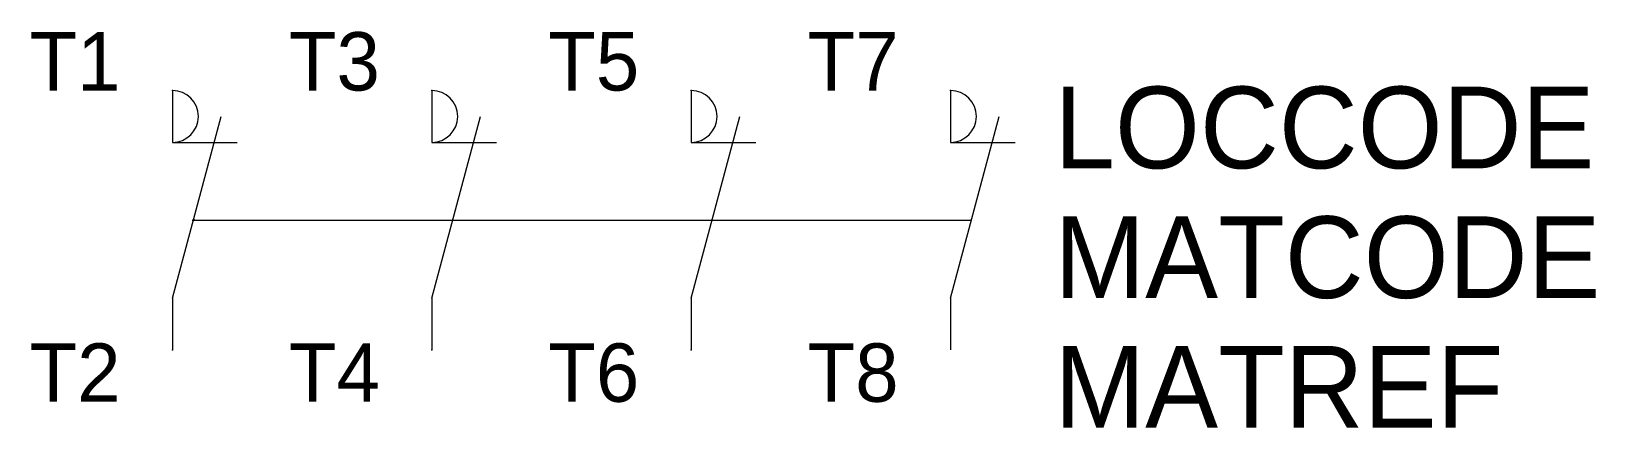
# Model space of a CAD drawing. Extents: x -5.4 to 54.9, y -8 to 7.3.
import ezdxf
from ezdxf.enums import TextEntityAlignment as Align

# ---------------------------------------------------------------- set-up
doc = ezdxf.new("R2010")
doc.units = 0
doc.linetypes.add('DASHED', pattern=[0])
doc.layers.get('0').update_dxf_attribs({"linetype": 'CONTINUOUS'})
for name, color, linetype in [('A', 7, 'CONTINUOUS'), ('C', 6, 'CONTINUOUS'), ('T2', 1, 'CONTINUOUS')]:
    doc.layers.add(name, color=color, linetype=linetype)

msp = doc.modelspace()

# ---------------------------------------------------------------- linework, layer by layer
at = {"color": 0}
for p, q in [((0, 5), (0, 3)), ((10, 5), (10, 3)), ((20, 5), (20, 3)), ((30, 5), (30, 3)), ((0, -3), (1.876, 4)), ((10, -3), (11.876, 4)), ((20, -3), (21.876, 4)), ((30, -3), (31.876, 4)), ((0, 3), (2.5, 3)), ((10, 3), (12.5, 3)), ((20, 3), (22.5, 3)), ((30, 3), (32.5, 3)), ((0, -3), (0, -5)), ((10, -3), (10, -5)), ((20, -3), (20, -5)), ((30, -3), (30, -5))]:
    msp.add_line(p, q, dxfattribs=at)
at = {"color": 0, "linetype": 'DASHED'}
msp.add_line((0.766, 0), (30.804, 0), dxfattribs=at)
at = {"color": 0}
for centre in [(0, 4), (10, 4), (20, 4), (30, 4)]:
    msp.add_arc(centre, 1, 270, 90, dxfattribs=at)
at = {"layer": 'A', "color": 0, "linetype": 'DASHED'}
msp.add_point((0.833, 0.02), dxfattribs=at)
at = {"layer": 'C', "color": 0, "linetype": 'DASHED'}
for p in [(0, 5), (0, -5)]:
    msp.add_point(p, dxfattribs=at)
at = {"layer": 'C', "color": 0}
for p in [(10, 5), (20, 5), (30, 5), (10, -5), (20, -5)]:
    msp.add_point(p, dxfattribs=at)

# ---------------------------------------------------------------- texts
at = {"color": 0, "linetype": 'CONTINUOUS'}
for tag, p in [('LOCCODE', (34, 2)), ('MATCODE', (34, -3)), ('MATREF', (34, -8))]:
    msp.add_attdef(tag, p, '', height=3.15, dxfattribs=at)
at = {"layer": 'T2', "color": 0, "linetype": 'CONTINUOUS'}
for tag, p in [('T1', (-2, 5)), ('T3', (8, 5)), ('T5', (18, 5)), ('T7', (28, 5)), ('T2', (-2, -7)), ('T4', (8, -7)), ('T6', (18, -7)), ('T8', (28, -7))]:
    msp.add_attdef(tag, text='', height=2.25, dxfattribs=at).set_placement(p, align=Align.RIGHT)

doc.saveas('drawing.dxf')
